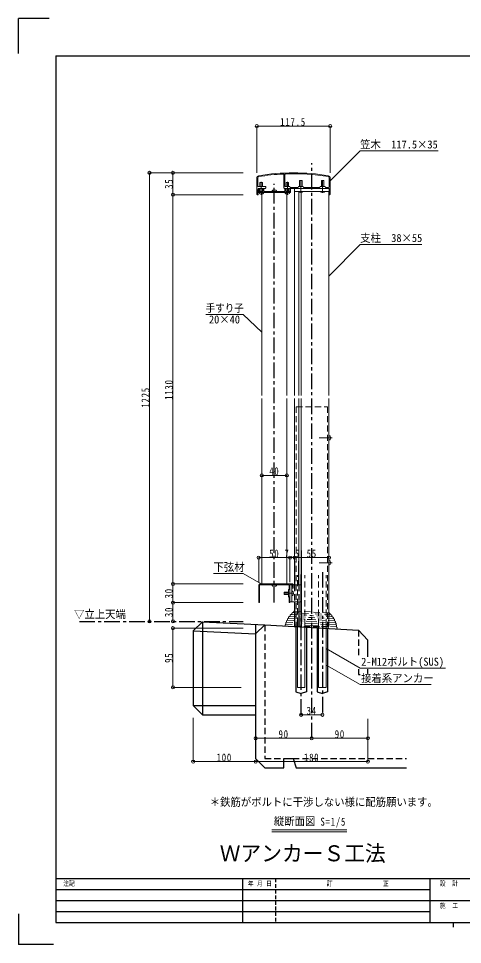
# Model space of a CAD drawing. Units: millimetres, scale not verified. Extents: x -1050 to 1050, y -742 to 742.
# Drawn here: x -1050 to -338, y -742 to 742 of the extents above; entities that cross this region are included whole.
import ezdxf
from ezdxf.enums import TextEntityAlignment as Align

# ---------------------------------------------------------------- set-up
doc = ezdxf.new("R2010")
doc.units = ezdxf.units.MM
doc.header["$LTSCALE"] = 5
for name, pattern in [('CHAIN1', [8, 5, -1, 1, -1]), ('DASHED1', [1.8, 1.2, -0.6]), ('DASHED2', [3, 2, -1])]:
    doc.linetypes.add(name, pattern=pattern)
for name, color, linetype in [('0-0_通り芯', 7, 'CHAIN1'), ('0-1_躯体', 134, 'Continuous'), ('1-4_印刷位置ライン', 7, 'Continuous'), ('1-5_図枠1_1', 7, 'Continuous')]:
    doc.layers.add(name, color=color, linetype=linetype)
for name, color, linetype, lineweight in [('0-3_寸法', 54, 'Continuous', 20), ('0-4_手摺部材', 92, 'Continuous', 20), ('0-5_手すり子', 12, 'Continuous', 20), ('0-9_文字', 3, 'Continuous', 20), ('0-A_支柱', 6, 'Continuous', 20), ('0-B_足元', 4, 'Continuous', 20)]:
    doc.layers.add(name, color=color, linetype=linetype, lineweight=lineweight)
doc.styles.add('ＭＳ ゴシック', font='')
doc.styles.add('ＭＳ 明朝', font='')
doc.styles.get('ＭＳ ゴシック').set_extended_font_data('MS Gothic')
doc.styles.get('ＭＳ 明朝').set_extended_font_data('MS Mincho')

# ---------------------------------------------------------------- blocks, each defined once
blk = doc.blocks.new('dimension_origin')
at = {"color": 0, "linetype": 'Continuous', "lineweight": -2}
blk.add_circle((0, 0), 1.25, dxfattribs=at)

msp = doc.modelspace()

# ---------------------------------------------------------------- linework, layer by layer
at = {"layer": '0-0_通り芯'}
for p, q in [((-580, -411.793), (-580, 510.77)), ((-640, -194.293), (-640, 477.181)), ((-597, -374.293), (-597, -145.237)), ((-563, -145.237), (-563, -374.293)), ((-952.5, -224.293), (-690, -224.293))]:
    msp.add_line(p, q, dxfattribs=at)
at = {"layer": '0-0_通り芯', "linetype": 'Continuous'}
for p, q in [((-661, 463.7), (-661.2, 463.5)), ((-661, 463.7), (-660.8, 463.5)), ((-619, 463.7), (-619.2, 463.5)), ((-619, 463.7), (-618.8, 463.5)), ((-597.2, -110.905), (-597.2, -232.765)), ((-607.5, -127.68), (-607.5, -165.793)), ((-600.7, -165.793), (-600.7, -127.68)), ((-607.5, -192.793), (-607.5, -232.765)), ((-607.5, -192.793), (-607.5, -192.906)), ((-600.7, -192.793), (-600.7, -232.765)), ((-600.7, -192.793), (-600.7, -192.906))]:
    msp.add_line(p, q, dxfattribs=at)
at = {"layer": '0-0_通り芯', "linetype": 'DASHED2'}
for p, q in [((-607.5, -165.793), (-607.5, -192.793)), ((-600.7, -165.793), (-600.7, -192.793)), ((-607.5, -232.765), (-552.5, -232.765))]:
    msp.add_line(p, q, dxfattribs=at)
at = {"layer": '0-1_躯体'}
for p, q in [((-770, -239.293), (-755.021, -225.095)), ((-755.021, -225.095), (-655.023, -230.125)), ((-755, -225.096), (-755, -374.293)), ((-670, -229.293), (-670, -444.293)), ((-670, -244.293), (-655.023, -230.125)), ((-605.5, -232.876), (-605.5, -337.29)), ((-588.5, -233.821), (-588.5, -337.29)), ((-571.5, -234.765), (-571.5, -337.29)), ((-554.5, -235.71), (-554.5, -337.29)), ((-770, -239.293), (-770, -359.293)), ((-770, -239.361), (-670, -244.391)), ((-490, -281.361), (-490, -254.293)), ((-490, -307.678), (-490, -301.157)), ((-605.5, -337.29), (-597, -340.237)), ((-588.5, -337.29), (-597, -340.237)), ((-571.5, -337.29), (-563, -340.237)), ((-554.5, -337.29), (-563, -340.237)), ((-770, -359.293), (-670, -359.293)), ((-770, -359.293), (-755, -374.293)), ((-755, -374.293), (-670, -374.293)), ((-670, -444.293), (-655, -459.293)), ((-625, -459.293), (-625, -444.293)), ((-625, -444.293), (-610, -444.293)), ((-610, -444.293), (-605, -459.293)), ((-655, -459.293), (-625, -459.293)), ((-605, -459.293), (-428.201, -459.293))]:
    msp.add_line(p, q, dxfattribs=at)
at = {"layer": '0-1_躯体', "linetype": 'DASHED2'}
for p, q in [((-655, -230.126), (-655, -444.293)), ((-505, -238.489), (-505, -281.361)), ((-655, -444.293), (-428.201, -444.293))]:
    msp.add_line(p, q, dxfattribs=at)
at = {"layer": '0-1_躯体'}
msp.add_lwpolyline([(-655.023, -230.125), (-504.977, -238.461), (-490, -254.293)], dxfattribs=at)
at = {"layer": '0-1_躯体', "linetype": 'DASHED2'}
msp.add_lwpolyline([(-505, -301.157), (-505, -309.293), (-502.141, -309.293)], dxfattribs=at)
at = {"layer": '0-3_寸法'}
for p, q in [((-668, 495), (-668, 570)), ((-668, 570), (-550.5, 570)), ((-550.5, 495), (-550.5, 570)), ((-840, 495), (-840, -224.293)), ((-690, 495), (-840, 495)), ((-802.5, 495), (-802.5, 460)), ((-802.5, 460), (-802.5, -164.293)), ((-690, 460), (-802.5, 460)), ((-660, 9.768), (-620, 9.768)), ((-665, -161.293), (-665, -122.126)), ((-665, -122.126), (-615, -122.126)), ((-615, -161.293), (-615, -122.126)), ((-615, -122.126), (-607.5, -122.126)), ((-607.5, -122.126), (-552.5, -122.126)), ((-802.5, -164.293), (-802.5, -194.293)), ((-690, -164.293), (-802.5, -164.293)), ((-802.5, -194.293), (-802.5, -224.293)), ((-690, -194.293), (-802.5, -194.293)), ((-802.5, -235.237), (-690, -235.237)), ((-802.5, -235.237), (-802.5, -330.237)), ((-693.199, -330.237), (-802.5, -330.237)), ((-770, -449.293), (-770, -378.924)), ((-597, -374.293), (-563, -374.293)), ((-490, -380.459), (-490, -449.293)), ((-670, -411.793), (-580, -411.793)), ((-580, -411.793), (-490, -411.793)), ((-770, -449.293), (-670, -449.293)), ((-670, -449.293), (-490, -449.293))]:
    msp.add_line(p, q, dxfattribs=at)
at = {"layer": '0-4_手摺部材'}
for p, q in [((-624.5, 492.117), (-624.5, 471)), ((-623, 492.264), (-623, 473)), ((-668, 487.459), (-668, 461)), ((-666.5, 487.459), (-666.5, 474)), ((-663, 479.5), (-659, 479.5)), ((-663, 473), (-663, 479.5)), ((-659, 479.5), (-659, 473)), ((-621, 479.5), (-617, 479.5)), ((-621, 473), (-621, 479.5)), ((-617, 479.5), (-617, 473)), ((-599.5, 482.5), (-599.5, 473)), ((-564.5, 482.5), (-564.5, 473)), ((-552, 487.459), (-552, 472.5)), ((-550.5, 487.459), (-550.5, 461)), ((-550.5, 484.473), (-550.5, 486.5)), ((-666.5, 468.5), (-666.5, 461)), ((-666, 468.5), (-666.5, 468.5)), ((-666, 470), (-666, 468.5)), ((-666, 470), (-654.7, 470)), ((-666, 464), (-666, 469.4)), ((-665.5, 473), (-653.7, 473)), ((-665.5, 463.5), (-614.5, 463.5)), ((-664.8, 469.4), (-664.8, 464.9)), ((-664.8, 464.9), (-658.2, 464.9)), ((-664.402, 462.381), (-664.5, 463.5)), ((-657.5, 463.5), (-664.5, 463.5)), ((-663, 464.9), (-663, 470)), ((-659, 470), (-659, 464.9)), ((-658.2, 464.9), (-658.2, 469.4)), ((-657.598, 462.381), (-657.5, 463.5)), ((-653.7, 473), (-653.7, 471)), ((-643.402, 466.019), (-643.5, 464.9)), ((-643.5, 464.9), (-636.5, 464.9)), ((-636.598, 466.019), (-636.5, 464.9)), ((-552.5, 470), (-623.5, 470)), ((-615, 473), (-623, 473)), ((-623, 464.9), (-623, 469.4)), ((-622.402, 462.381), (-622.5, 463.5)), ((-615.5, 463.5), (-622.5, 463.5)), ((-621.8, 464.9), (-621.8, 469.4)), ((-615.2, 464.9), (-621.8, 464.9)), ((-621, 464.9), (-621, 470)), ((-617, 470), (-617, 464.9)), ((-615.598, 462.381), (-615.5, 463.5)), ((-615.2, 469.4), (-615.2, 464.9)), ((-614.5, 471.5), (-615, 473)), ((-614.5, 471.5), (-602, 471.5)), ((-614, 464), (-614, 469.4)), ((-601.5, 473), (-602, 471.5)), ((-593.5, 473), (-601.5, 473)), ((-593.5, 473), (-593, 471.5)), ((-567, 471.5), (-593, 471.5)), ((-567, 471.5), (-566.5, 473)), ((-558.5, 473), (-566.5, 473)), ((-558.5, 473), (-558, 471.5)), ((-558, 471.5), (-553, 471.5)), ((-552, 469.5), (-552, 461)), ((-666.5, 460), (-667, 460)), ((-552, 460), (-551.5, 460)), ((-665, -166.293), (-665, -193.693)), ((-663.8, -193.693), (-663.8, -166.493)), ((-611, -164.293), (-663, -164.293)), ((-662.8, -165.493), (-617.2, -165.493)), ((-643.402, -166.612), (-643.5, -165.493)), ((-636.5, -165.493), (-643.5, -165.493)), ((-636.598, -166.612), (-636.5, -165.493)), ((-624, -177.293), (-624, -181.293)), ((-617.5, -177.293), (-624, -177.293)), ((-617.5, -173.993), (-616.2, -172.693)), ((-617.5, -173.993), (-617.5, -184.593)), ((-616.2, -166.493), (-616.2, -172.693)), ((-615, -165.793), (-611.5, -165.793)), ((-615, -193.693), (-615, -165.793)), ((-612, -165.793), (-612, -192.793)), ((-609.531, -171.091), (-612, -171.091)), ((-610.881, -175.891), (-612, -175.793)), ((-612, -175.793), (-612, -182.793)), ((-611.5, -165.793), (-611.5, -168.543)), ((-610, -168.543), (-610, -165.293)), ((-609.531, -165.793), (-597.5, -165.793)), ((-609.531, -165.793), (-609.531, -171.091)), ((-617.5, -181.293), (-624, -181.293)), ((-617.5, -184.593), (-616.2, -185.893)), ((-616.2, -185.893), (-616.2, -193.693)), ((-610.881, -182.695), (-612, -182.793))]:
    msp.add_line(p, q, dxfattribs=at)
at = {"layer": '0-4_手摺部材', "linetype": 'CHAIN1'}
for p, q in [((-661, 459.8), (-661, 480.5)), ((-619, 459.8), (-619, 480.5)), ((-597.5, 462.9), (-597.5, 483.5)), ((-562.5, 462.9), (-562.5, 483.5)), ((-624.791, -179.293), (-608.571, -179.293))]:
    msp.add_line(p, q, dxfattribs=at)
at = {"layer": '0-4_手摺部材'}
for points in [[(-599.5, 482.5), (-595.5, 482.5), (-595.5, 473)], [(-564.5, 482.5), (-560.5, 482.5), (-560.5, 473)], [(-623, 464.9), (-657, 464.9), (-657, 469.4)], [(-615, -192.793), (-597.5, -192.793), (-597.5, -165.793)]]:
    msp.add_lwpolyline(points, dxfattribs=at)
for centre, radius, start, end in [((-665, 487.459), 3, 99.31306, 180), ((-609.25, 147.5), 347.5, 80.68694, 99.31306), ((-609.25, 147.5), 346, 92.69971, 99.31306), ((-625.5, 492.117), 1, 0, 92.69971), ((-622, 492.264), 1, 92.11794, 180), ((-609.25, 147.5), 346, 80.68694, 92.11794), ((-553.5, 487.459), 3, 0, 80.68694), ((-665, 487.459), 1.5, 99.31306, 180), ((-553.5, 487.459), 1.5, 0, 80.68694), ((-667, 461), 1, 180, 270), ((-665.5, 474), 1, 180, 270), ((-666.5, 460.5), 0.5, 270, 90), ((-665.4, 469.4), 0.6, 0, 180), ((-665.5, 464), 0.5, 180, 270), ((-663.107, 462.494), 1.3, 185, 254.11915), ((-661, 469.9), 9, 254.11915, 285.88085), ((-658.893, 462.494), 1.3, 285.88085, 355), ((-657.6, 469.4), 0.6, 0, 180), ((-654.7, 471), 1, 270, 0), ((-642.107, 465.906), 1.3, 105.88085, 175), ((-640, 458.5), 9, 74.11915, 105.88085), ((-637.893, 465.906), 1.3, 5, 74.11915), ((-623.5, 471), 1, 180, 270), ((-622.4, 469.4), 0.6, 0, 180), ((-621.107, 462.494), 1.3, 185, 254.11915), ((-619, 469.9), 9, 254.11915, 285.88085), ((-616.893, 462.494), 1.3, 285.88085, 355), ((-614.6, 469.4), 0.6, 0, 180), ((-614.5, 464), 0.5, 270, 360), ((-598.941, 465.913), 2, 207.17276, 268.94141), ((-597.5, 543.9), 80, 268.94141, 271.05859), ((-596.059, 465.913), 2, 271.05859, 332.82724), ((-563.941, 465.913), 2, 207.17276, 268.94141), ((-562.5, 543.9), 80, 268.94141, 271.05859), ((-561.059, 465.913), 2, 271.05859, 332.82724), ((-553, 472.5), 1, 270, 360), ((-552.5, 469.5), 0.5, 0, 90), ((-552, 460.5), 0.5, 90, 270), ((-551.5, 461), 1, 270, 360), ((-663, -166.293), 2, 90, 180), ((-662.8, -166.493), 1, 90, 180), ((-642.107, -166.499), 1.3, 185, 254.11915), ((-640, -159.093), 9, 254.11915, 285.88085), ((-637.893, -166.499), 1.3, 285.88085, 355), ((-617.2, -166.493), 1, 0, 90), ((-610.75, -168.543), 0.75, 180, 360), ((-611, -165.293), 1, 0, 90), ((-610.994, -177.186), 1.3, 15.88085, 85), ((-618.4, -179.293), 9, 344.11915, 15.88085), ((-610.994, -181.4), 1.3, 275, 344.11915), ((-664.4, -193.693), 0.6, 180, 360), ((-615.6, -193.693), 0.6, 180, 360)]:
    msp.add_arc(centre, radius, start, end, dxfattribs=at)
at = {"layer": '0-5_手すり子'}
for p, q in [((-660, 463.5), (-660, 137.854)), ((-620, 137.854), (-620, 463.5)), ((-607.5, 465), (-552.5, 465)), ((-660, 132.854), (-660, -164.293)), ((-620, -164.293), (-620, 132.854))]:
    msp.add_line(p, q, dxfattribs=at)
at = {"layer": '0-9_文字'}
for p, q in [((-524.014, -558.793), (-643.767, -558.793)), ((-524.014, -561.793), (-643.767, -561.793))]:
    msp.add_line(p, q, dxfattribs=at)
for points in [[(-550.5, 482.26), (-502.5, 530.26), (-377.5, 530.26)], [(-552.5, 329.28), (-502.5, 380.26), (-403.75, 380.26)], [(-660, 239.635), (-690, 267.76), (-750, 267.76)], [(-660.821, -164.293), (-690, -147.447), (-737.5, -147.447)], [(-557, -267.827), (-502.5, -299.293), (-365.712, -299.293)], [(-555.77, -295.056), (-502.5, -325.812), (-388.431, -325.812)]]:
    msp.add_lwpolyline(points, dxfattribs=at)
at = {"layer": '0-A_支柱'}
for p, q in [((-607.5, 137.854), (-607.5, 470)), ((-600.7, 464.961), (-600.7, 137.854)), ((-597.2, 137.854), (-597.2, 463.901)), ((-552.5, 465), (-552.5, 137.854)), ((-607.5, 132.854), (-607.5, -165.793)), ((-600.7, 132.854), (-600.7, -165.793)), ((-597.2, -192.906), (-597.2, 132.854)), ((-552.5, 132.854), (-552.5, -232.765))]:
    msp.add_line(p, q, dxfattribs=at)
at = {"layer": '0-B_足元', "linetype": 'DASHED2'}
for p, q in [((-605, 120), (-555, 120)), ((-605, 120), (-605, -232.904)), ((-555, 120), (-555, -232.904)), ((-603, -227.997), (-603, -150.237)), ((-591, -230.237), (-591, -150.237)), ((-569, -230.237), (-569, -150.237)), ((-557, -230.237), (-557, -150.237)), ((-607.111, -207.748), (-579.654, -209.273)), ((-618.848, -221.079), (-618.927, -222.489)), ((-618.927, -222.489), (-580.506, -224.623)), ((-617.07, -218.116), (-617.142, -219.41)), ((-617.142, -219.41), (-580.33, -221.455)), ((-615.159, -216.311), (-580.153, -218.256)), ((-614.837, -215.124), (-614.903, -216.326)), ((-612.899, -213.236), (-579.975, -215.065)), ((-612.069, -212.08), (-612.136, -213.279)), ((-610.141, -210.184), (-579.798, -211.869)), ((-609.219, -209.634), (-609.253, -210.233)), ((-543.519, -223.5), (-580.33, -221.455)), ((-545.146, -220.201), (-580.153, -218.256)), ((-547.052, -216.893), (-579.975, -215.065)), ((-549.455, -213.555), (-579.798, -211.869)), ((-552.196, -210.799), (-579.654, -209.273)), ((-553.583, -235.76), (-552.196, -210.799)), ((-550.31, -212.907), (-550.343, -213.506)), ((-547.749, -215.653), (-547.815, -216.852)), ((-545.336, -218.985), (-545.402, -220.187)), ((-543.447, -222.206), (-543.519, -223.5)), ((-622.37, -230.01), (-622.477, -231.933)), ((-621.423, -226.741), (-621.536, -228.781)), ((-621.536, -228.781), (-580.863, -231.04)), ((-620.286, -223.988), (-620.378, -225.642)), ((-620.377, -225.64), (-580.685, -227.845)), ((-540.19, -233.3), (-580.863, -231.04)), ((-540.993, -230.05), (-580.685, -227.845)), ((-542.086, -226.757), (-580.506, -224.623)), ((-542.008, -225.348), (-542.086, -226.757)), ((-540.902, -228.398), (-540.994, -230.052)), ((-540.077, -231.26), (-540.19, -233.3)), ((-539.497, -234.613), (-539.604, -236.537))]:
    msp.add_line(p, q, dxfattribs=at)
at = {"layer": '0-B_足元', "linetype": 'CHAIN1'}
for p, q in [((-547.28, 70), (-567.895, 70)), ((-547.28, -130.237), (-567.895, -130.237))]:
    msp.add_line(p, q, dxfattribs=at)
at = {"layer": '0-B_足元'}
for p, q in [((-551.381, 73.402), (-552.5, 73.5)), ((-552.5, 73.5), (-552.5, 66.5)), ((-551.381, 66.598), (-552.5, 66.5)), ((-551.381, -126.835), (-552.5, -126.737)), ((-552.5, -126.737), (-552.5, -133.737)), ((-551.381, -133.639), (-552.5, -133.737)), ((-603, -330.237), (-603, -227.997)), ((-591, -230.237), (-591, -330.237)), ((-569, -230.237), (-569, -330.237)), ((-557, -330.237), (-557, -230.237)), ((-591, -330.237), (-603, -330.237)), ((-569, -330.237), (-557, -330.237))]:
    msp.add_line(p, q, dxfattribs=at)
for centre, radius, start, end in [((-551.494, 72.107), 1.3, 15.88085, 85), ((-551.494, 67.893), 1.3, 275, 344.11915), ((-558.9, 70), 9, 344.11915, 15.88085), ((-551.494, -128.13), 1.3, 15.88085, 85), ((-551.494, -132.344), 1.3, 275, 344.11915), ((-558.9, -130.237), 9, 344.11915, 15.88085)]:
    msp.add_arc(centre, radius, start, end, dxfattribs=at)
at = {"layer": '0-B_足元', "linetype": 'DASHED2'}
for centre, radius, start, end in [((-607.222, -209.745), 2, 86.82037, 176.82037), ((-618.806, -223.964), 1.48, 94.69582, 180.93258), ((-617.187, -221.07), 1.661, 88.44312, 180.311), ((-615.209, -218.173), 1.862, 88.46512, 178.25937), ((-612.884, -215.19), 1.954, 83.39105, 178.0756), ((-610.028, -212.236), 2.047, 83.38172, 175.61668), ((-552.307, -212.796), 2, 356.82037, 86.82037), ((-549.794, -215.582), 2.047, 358.02406, 90.25903), ((-547.284, -218.834), 1.954, 355.56514, 90.2497), ((-545.303, -222.056), 1.862, 355.38138, 85.17563), ((-620.918, -230.098), 1.455, 115.15662, 176.53093), ((-620.214, -226.841), 1.212, 97.74139, 175.2818), ((-543.658, -225.155), 1.661, 353.32974, 85.19762), ((-542.37, -228.21), 1.48, 352.70817, 78.94492), ((-541.289, -231.225), 1.212, 358.35894, 75.89935), ((-540.95, -234.54), 1.455, 357.10981, 58.48412)]:
    msp.add_arc(centre, radius, start, end, dxfattribs=at)
at = {"layer": '1-4_印刷位置ライン'}
for p, q in [((-1050, 686.222), (-1050, 742.5)), ((-1000.874, 742.5), (-1050, 742.5)), ((-1050, -693.374), (-1050, -742.5)), ((-993.722, -742.5), (-1050, -742.5))]:
    msp.add_line(p, q, dxfattribs=at)
at = {"layer": '1-5_図枠1_1'}
for p, q in [((-990, 682.5), (703.535, 682.5)), ((-990, -636.793), (990, -636.793)), ((-691.162, -636.793), (-691.162, -707.5)), ((-390.657, -636.793), (-390.657, -707.5)), ((-990, -654.47), (-390.657, -654.47)), ((-990, -672.146), (-37.121, -672.146)), ((-990, -689.823), (-390.657, -689.823)), ((-353.535, -707.5), (-353.535, -714.571))]:
    msp.add_line(p, q, dxfattribs=at)
at = {"layer": '1-5_図枠1_1', "linetype": 'DASHED1'}
msp.add_line((-638.131, -636.793), (-638.131, -707.5), dxfattribs=at)
msp.add_line((-638.131, -636.793), (-638.131, -707.5), dxfattribs=at)
at = {"layer": '1-5_図枠1_1'}
msp.add_lwpolyline([(-990, 682.5), (-990, -707.5), (990, -707.5)], dxfattribs=at)

# ---------------------------------------------------------------- block references
at = {"layer": '0-3_寸法', "xscale": 2, "yscale": 2}
for p, rotation in [((-668, 570), 180), ((-840, 495), 90), ((-802.5, 495), 90), ((-802.5, 460), 270), ((-802.5, 460), 90), ((-660, 9.768), 180), ((-665, -122.126), 180), ((-615, -122.126), 180), ((-607.5, -122.126), 180), ((-802.5, -164.293), 270), ((-802.5, -164.293), 90), ((-802.5, -194.293), 270), ((-802.5, -194.293), 90), ((-840, -224.293), 270), ((-802.5, -224.293), 270), ((-802.5, -235.237), 90), ((-802.5, -330.237), 270), ((-597, -374.293), 180), ((-670, -411.793), 180), ((-580, -411.793), 180), ((-770, -449.293), 180), ((-670, -449.293), 180)]:
    msp.add_blockref('dimension_origin', p, dxfattribs=dict(at, rotation=rotation))
for p in [(-550.5, 570), (-620, 9.768), (-615, -122.126), (-607.5, -122.126), (-552.5, -122.126), (-563, -374.293), (-580, -411.793), (-490, -411.793), (-670, -449.293), (-490, -449.293)]:
    msp.add_blockref('dimension_origin', p, dxfattribs=at)

# ---------------------------------------------------------------- texts
at = {"layer": '0-3_寸法', "char_height": 12.83, "attachment_point": 7, "style": 'ＭＳ ゴシック'}
for s, insert in [('\\T1.18;\\W0.8;117.5', (-630.5, 570)), ('\\T1.17;\\W0.8;40', (-648.125, 9.768)), ('\\T1.17;\\W0.8;50', (-648.125, -122.126)), ('\\T1.18;\\W0.8;7.5', (-623.75, -122.126)), ('\\T1.17;\\W0.8;55', (-588.125, -122.126)), ('\\T1.17;\\W0.8;34', (-588.125, -374.293)), ('\\T1.17;\\W0.8;90', (-633.125, -411.793)), ('\\T1.17;\\W0.8;90', (-543.125, -411.793)), ('\\T1.18;\\W0.8;100', (-732.5, -449.293)), ('\\T1.18;\\W0.8;180', (-592.5, -449.293))]:
    msp.add_mtext(s, dxfattribs=dict(at, insert=insert))
at = {"layer": '0-3_寸法', "char_height": 12.83, "attachment_point": 7, "rotation": 90, "style": 'ＭＳ ゴシック'}
for s, insert in [('\\T1.17;\\W0.8;35', (-802.5, 469.375)), ('\\T1.18;\\W0.8;1225', (-840, 118.479)), ('\\T1.18;\\W0.8;1130', (-802.5, 130.979)), ('\\T1.17;\\W0.8;30', (-802.5, -187.418)), ('\\T1.17;\\W0.8;30', (-802.5, -217.418)), ('\\T1.17;\\W0.8;95', (-802.5, -290.862))]:
    msp.add_mtext(s, dxfattribs=dict(at, insert=insert))
at = {"layer": '0-9_文字', "style": 'ＭＳ ゴシック'}
for s, height, width, p in [('笠木\u3000117.5×35', 12.83, 0.95, (-502.5, 530.26)), ('支柱\u300038×55', 12.83, 0.95, (-502.5, 380.26)), ('手すり子', 12.83, 0.85, (-750, 267.76)), ('20×40', 12.83, 0.95, (-744.764, 249.592)), ('下弦材', 12.83, 0.95, (-737.5, -147.447)), ('▽立上天端', 12.83, 0.95, (-961.076, -223.127)), ('2-M12ボルト(SUS)', 12.83, 0.95, (-500.712, -299.293)), ('接着系アンカー', 12.83, 0.95, (-500.931, -325.812)), ('＊鉄筋がボルトに干渉しない様に配筋願います。', 12.83, 0.95, (-743.55, -524.293)), ('縦断面図', 12.83, 0.95, (-640.701, -555.106)), ('ＷアンカーＳ工法', 25.66, 0.95, (-727.5, -616.793))]:
    msp.add_text(s, height=height, dxfattribs=dict(at, width=width)).set_placement(p, align=Align.BOTTOM_LEFT)
at = {"layer": '0-9_文字', "insert": (-566.097, -555.106), "char_height": 12.83, "attachment_point": 7, "style": 'ＭＳ ゴシック'}
msp.add_mtext('\\T1.18;\\W0.8;S=1/5', dxfattribs=at)
at = {"layer": '1-5_図枠1_1', "style": 'ＭＳ 明朝', "width": 0.85}
for s, p in [('注記', (-978.418, -650.934)), ('年 月 日', (-682.419, -650.934)), ('訂               正', (-556.108, -650.934)), ('  設  計', (-385.607, -650.934)), ('  施  工', (-385.607, -686.288))]:
    msp.add_text(s, height=7.776, dxfattribs=at).set_placement(p, align=Align.BOTTOM_LEFT)

doc.saveas('drawing.dxf')
